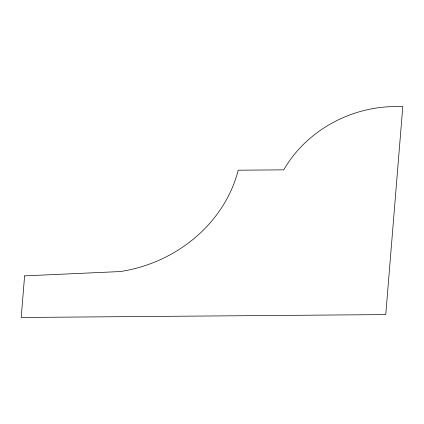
<?xml version="1.0" encoding="UTF-8"?>
<svg xmlns="http://www.w3.org/2000/svg" width="424" height="424" viewBox="0 0 424 424"><rect width="100%" height="100%" fill="white"/><g stroke="black" fill="none" stroke-linecap="round" stroke-linejoin="round"><path stroke-width="0.64" d="M24.608 275.87L21.2 317.481L385.771 314.592L402.8 106.519L396.991 106.562A118.275 104.336 -20.8 0 0 283.762 169.844L238.193 170.204A134.159 118.349 -20.8 0 1 120.183 271.561L24.608 275.87"/></g></svg>
